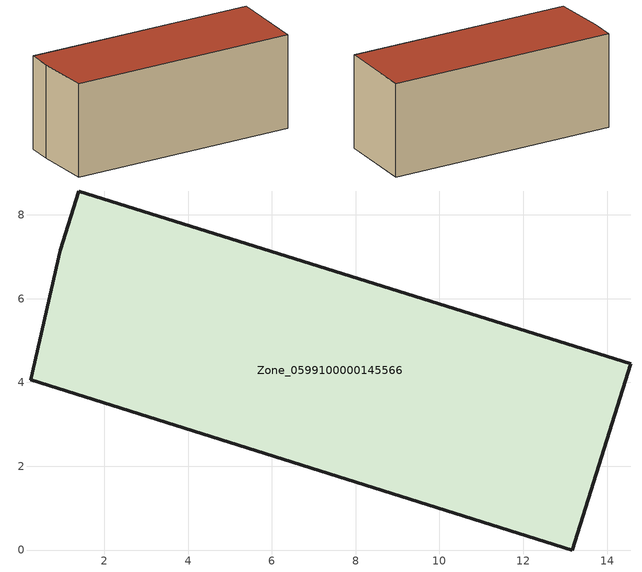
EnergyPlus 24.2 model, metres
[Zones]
Zone_0599100000145566
 floor ground (C_G): 0.25,4.06 0.95,7.15 1.39,8.57 14.56,4.45 13.16,0 z0.52
 wall outside (C_F): 13.16,0 14.56,4.45 1.39,8.57 0.95,7.15 0.25,4.06 13.16,0 z0.52:6.22
 roof outside (C_R): 0.95,7.15 0.25,4.06 13.16,0 14.56,4.45 1.39,8.57 z6.22
[BUILDING]
Pand.0599100000145566: North Axis=0; Terrain=City; Loads Convergence Tolerance Value=0.04; Temperature Convergence Tolerance Value=0.4; Solar Distribution=FullExterior; Maximum Number of Warmup Days=25; Minimum Number of Warmup Days=1
[Site:Location]
Rotterdam.The.Hague.AP_ZH_NLD Design_Conditions: Latitude=51.96; Longitude=4.45; Time Zone=1; Elevation=-4.5
[SITE:GROUNDTEMPERATURE:BUILDINGSURFACE]
18, 18, 18, 18, 18, 18, 18, 18, 18, 18, 18, 18
[MATERIAL] Thermal Absorptance=0.9; Solar Absorptance=0.7; Visible Absorptance=0.7
Name | Roughness | Thickness | Conductivity | Density | Specific Heat
G.TC.1965-1974 | MediumSmooth | 0.15 | 0.882353 | 540 | 1210
F.TC.1965-1974 | Rough | 0.3 | 0.697674 | 1920 | 840
R.TC.1965-1974 | MediumRough | 0.2 | 0.232558 | 1500 | 1000
[CONSTRUCTION]
C_G: G.TC.1965-1974
C_F: F.TC.1965-1974
C_R: R.TC.1965-1974
[ZONE]
Zone_0599100000145566: Type=1; Multiplier=1; Ceiling Height=Autocalculate; Volume=Autocalculate; Floor Area=autocalculate; Part of Total Floor Area=Yes
[ZONEINFILTRATION:DESIGNFLOWRATE]
Infil_Zone_0599100000145566: Zone or ZoneList or Space or SpaceList=Zone_0599100000145566; Schedule=AlwaysOn; Design Flow Rate Calculation Method=Flow/Area; Flow Rate per Floor Area=0.003; Constant Term Coefficient=1; Temperature Term Coefficient=0; Velocity Term Coefficient=0; Velocity Squared Term Coefficient=0
[HVACTEMPLATE:ZONE:IDEALLOADSAIRSYSTEM]
Zone_0599100000145566: Maximum Heating Supply Air Temperature=50; Minimum Cooling Supply Air Temperature=13; Maximum Heating Supply Air Humidity Ratio=0.0156; Minimum Cooling Supply Air Humidity Ratio=0.0077; Heating Limit=NoLimit; Cooling Limit=NoLimit; Dehumidification Control Type=ConstantSensibleHeatRatio; Cooling Sensible Heat Ratio=0.7; Dehumidification Setpoint=60; Humidification Control Type=None; Humidification Setpoint=30; Outdoor Air Method=None; Outdoor Air Flow Rate per Person=0.00944; Outdoor Air Flow Rate per Zone Floor Area=0; Outdoor Air Flow Rate per Zone=0; Demand Controlled Ventilation Type=None; Outdoor Air Economizer Type=NoEconomizer; Heat Recovery Type=None; Sensible Heat Recovery Effectiveness=0.7; Latent Heat Recovery Effectiveness=0.65
[ZONECONTROL:THERMOSTAT]
ThermostatControl_Zone_0599100000145566: Zone or ZoneList=Zone_0599100000145566; Control Type Schedule=DualSetpointControlType; Control 1=Thermostat_Zone_0599100000145566; Temperature Difference Between Cutout And Setpoint=0
[THERMOSTATSETPOINT:DUALSETPOINT]
Thermostat_Zone_0599100000145566: Heating Setpoint Temperature Schedule=HeatingSetpoint_Zone_0599100000145566; Cooling Setpoint Temperature Schedule=CoolingSetpoint_Zone_0599100000145566
[SCHEDULE:COMPACT]
HeatingSetpoint_Zone_0599100000145566: Through: 12/31, For: AllDays, Until: 24:00, 21
CoolingSetpoint_Zone_0599100000145566: Through: 12/31, For: AllDays, Until: 24:00, 24
DualSetpointControlType: Through: 12/31, For: AllDays, Until: 24:00, 4
AlwaysOn: Through: 12/31, For: AllDays, Until: 24:00, 1
